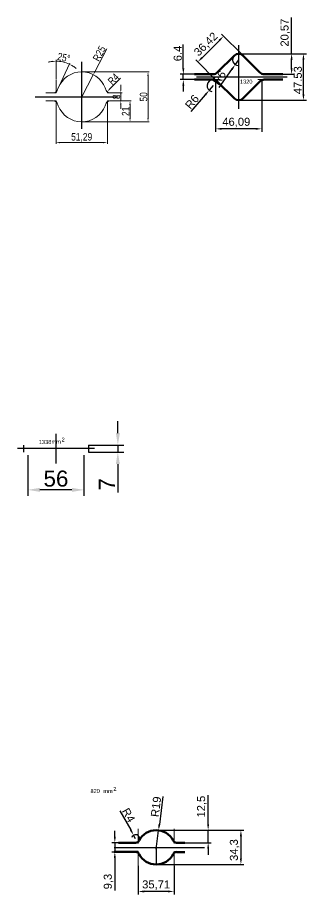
# Model space of a CAD drawing. Header units: millimetres. Extents: x -954 to 34898, y -2134 to 12006.
# Drawn here: x 4051 to 4340, y 6705 to 7581 of the extents above; entities that cross this region are included whole.
import ezdxf

# ---------------------------------------------------------------- set-up
doc = ezdxf.new("R2010")
doc.units = ezdxf.units.MM
doc.header["$LTSCALE"] = 3
for name, color, linetype, lineweight in [('контурная', 7, 'Continuous', 50), ('размерные', 7, 'Continuous', 25), ('тонкая', 7, 'Continuous', 20), ('тонкий', 7, 'Continuous', 20)]:
    doc.layers.add(name, color=color, linetype=linetype, lineweight=lineweight)
doc.layers.add('осевая', color=4, linetype='Continuous')
doc.styles.add('s1v4', font='arial.ttf', dxfattribs={"height": 4})
doc.styles.add('s3v2.5', font='arial.ttf', dxfattribs={"width": 0.8, "height": 7.5})
doc.styles.get("Standard").update_dxf_attribs({"font": 'arial.ttf'})
doc.dimstyles.new('s2v4', dxfattribs={"dimtxt": 8, "dimasz": 6, "dimexe": 3, "dimexo": 0, "dimgap": 1.5, "dimtad": 1, "dimtxsty": 'Standard', "dimcen": 2.5, "dimadec": 0, "dimazin": 0, "dimtfac": 1, "dimtmove": 0, "dimatfit": 3, "dimfxl": 1, "dimarcsym": 0})
doc.dimstyles.new('s3v2.5', dxfattribs={"dimtxt": 7.5, "dimasz": 4, "dimexe": 1.25, "dimexo": 0.625, "dimtad": 1, "dimtxsty": 's3v2.5', "dimcen": 1.5, "dimclrd": 6, "dimclre": 256, "dimclrt": 1, "dimadec": 0, "dimazin": 0, "dimtfac": 1, "dimtmove": 0, "dimatfit": 3, "dimfxl": 1, "dimlwd": -1, "dimlwe": -1, "dimarcsym": 0})
doc.dimstyles.new('s4v4', dxfattribs={"dimtxt": 16, "dimasz": 12, "dimexe": 6, "dimexo": 0, "dimgap": 3, "dimtad": 1, "dimtxsty": 'Standard', "dimcen": 2.5, "dimadec": 0, "dimazin": 0, "dimtfac": 1, "dimtmove": 0, "dimatfit": 3, "dimfxl": 1, "dimarcsym": 0})

# ---------------------------------------------------------------- blocks, each defined once
blk = doc.blocks.new('*D477')
at = {"layer": 'Defpoints', "color": 0, "transparency": 16777216}
for p in [(4256.94, 7562.68), (4276.43, 7543.19), (4250.68, 7517.44)]:
    blk.add_point(p, dxfattribs=at)
at = {"layer": 'тонкий', "color": 0, "lineweight": -2, "transparency": 16777216}
for p, q in [((4235.43, 7541.17), (4252.7, 7558.43)), ((4276.43, 7543.19), (4254.82, 7564.8)), ((4250.68, 7517.44), (4229.07, 7539.05))]:
    blk.add_line(p, q, dxfattribs=at)
at = {"layer": 'тонкий', "color": 0, "transparency": 16777216}
for points in [[(4251.99, 7559.14), (4253.4, 7557.73), (4256.94, 7562.68)], [(4234.73, 7541.88), (4236.14, 7540.46), (4231.19, 7536.93)]]:
    blk.add_solid(points, dxfattribs=at)
at = {"layer": 'тонкий', "color": 0, "transparency": 16777216, "insert": (4239.6, 7554.26), "char_height": 8, "attachment_point": 5, "rotation": 45}
blk.add_mtext('36,42', dxfattribs=at)
blk = doc.blocks.new('*D337')
at = {"layer": 'Defpoints', "color": 0, "transparency": 16777216}
for p in [(4271.97, 7545.16), (4336.69, 7545.16), (4271.97, 7498.63)]:
    blk.add_point(p, dxfattribs=at)
at = {"layer": 'тонкий', "color": 0, "lineweight": -2, "transparency": 16777216}
for p, q in [((4271.97, 7545.16), (4339.69, 7545.16)), ((4336.69, 7504.63), (4336.69, 7539.16)), ((4271.97, 7498.63), (4339.69, 7498.63))]:
    blk.add_line(p, q, dxfattribs=at)
at = {"layer": 'тонкий', "color": 0, "transparency": 16777216}
for points in [[(4335.69, 7539.16), (4337.69, 7539.16), (4336.69, 7545.16)], [(4335.69, 7504.63), (4337.69, 7504.63), (4336.69, 7498.63)]]:
    blk.add_solid(points, dxfattribs=at)
at = {"layer": 'тонкий', "color": 0, "transparency": 16777216, "insert": (4331.1, 7518.65), "char_height": 8, "attachment_point": 5, "rotation": 90}
blk.add_mtext('47.53', dxfattribs=at)
blk = doc.blocks.new('*D478')
at = {"layer": 'Defpoints', "color": 0, "transparency": 16777216}
for p in [(4307.88, 7545.16), (4324.86, 7545.16), (4316, 7524.59)]:
    blk.add_point(p, dxfattribs=at)
at = {"layer": 'тонкий', "color": 0, "lineweight": -2, "transparency": 16777216}
for p, q in [((4324.86, 7545.16), (4324.86, 7581.29)), ((4307.88, 7545.16), (4327.86, 7545.16)), ((4324.86, 7530.59), (4324.86, 7539.16)), ((4316, 7524.59), (4327.86, 7524.59))]:
    blk.add_line(p, q, dxfattribs=at)
at = {"layer": 'тонкий', "color": 0, "transparency": 16777216}
for points in [[(4323.86, 7539.16), (4325.86, 7539.16), (4324.86, 7545.16)], [(4323.86, 7530.59), (4325.86, 7530.59), (4324.86, 7524.59)]]:
    blk.add_solid(points, dxfattribs=at)
at = {"layer": 'тонкий', "color": 0, "transparency": 16777216, "insert": (4318.56, 7566.22), "char_height": 8, "attachment_point": 5, "rotation": 90}
blk.add_mtext('20,57', dxfattribs=at)
blk = doc.blocks.new('*D338')
at = {"layer": 'Defpoints', "color": 0, "transparency": 16777216}
for p in [(4248.92, 7519.19), (4295.02, 7519.19), (4248.92, 7470.02)]:
    blk.add_point(p, dxfattribs=at)
at = {"layer": 'тонкий', "color": 0, "lineweight": -2, "transparency": 16777216}
for p, q in [((4248.92, 7519.19), (4248.92, 7467.02)), ((4295.02, 7519.19), (4295.02, 7467.02)), ((4289.02, 7470.02), (4254.92, 7470.02))]:
    blk.add_line(p, q, dxfattribs=at)
at = {"layer": 'тонкий', "color": 0, "transparency": 16777216}
for points in [[(4254.92, 7471.02), (4254.92, 7469.02), (4248.92, 7470.02)], [(4289.02, 7471.02), (4289.02, 7469.02), (4295.02, 7470.02)]]:
    blk.add_solid(points, dxfattribs=at)
at = {"layer": 'тонкий', "color": 0, "transparency": 16777216, "insert": (4269.61, 7476.33), "char_height": 8, "attachment_point": 5}
blk.add_mtext('46,09', dxfattribs=at)
blk = doc.blocks.new('*D479')
at = {"layer": 'Defpoints', "color": 0, "transparency": 16777216}
for p in [(4216.72, 7524.59), (4227.94, 7524.59), (4227.94, 7519.19)]:
    blk.add_point(p, dxfattribs=at)
at = {"layer": 'тонкий', "color": 0, "lineweight": -2, "transparency": 16777216}
for p, q in [((4216.72, 7530.59), (4216.72, 7554.17)), ((4227.94, 7524.59), (4213.72, 7524.59)), ((4216.72, 7519.19), (4216.72, 7524.59)), ((4227.94, 7519.19), (4213.72, 7519.19)), ((4216.72, 7513.19), (4216.72, 7507.19))]:
    blk.add_line(p, q, dxfattribs=at)
at = {"layer": 'тонкий', "color": 0, "transparency": 16777216}
for points in [[(4215.72, 7530.59), (4217.72, 7530.59), (4216.72, 7524.59)], [(4215.72, 7513.19), (4217.72, 7513.19), (4216.72, 7519.19)]]:
    blk.add_solid(points, dxfattribs=at)
at = {"layer": 'тонкий', "color": 0, "transparency": 16777216, "insert": (4211.13, 7545.38), "char_height": 8, "attachment_point": 5, "rotation": 90}
blk.add_mtext('6.4', dxfattribs=at)
blk = doc.blocks.new('*D480')
at = {"layer": 'Defpoints', "color": 0, "transparency": 16777216}
for p in [(4268.55, 7534.23), (4271.97, 7539.16)]:
    blk.add_point(p, dxfattribs=at)
at = {"layer": 'тонкий', "color": 0, "lineweight": -2, "transparency": 16777216}
for p, q in [((4271.97, 7539.16), (4268.55, 7534.23)), ((4252.64, 7511.32), (4265.13, 7529.3))]:
    blk.add_line(p, q, dxfattribs=at)
blk.add_arc((4271.97, 7539.16), 6, 135, 263.87188, dxfattribs=at)
at = {"layer": 'тонкий', "color": 0, "transparency": 16777216}
blk.add_solid([(4264.31, 7529.87), (4265.95, 7528.73), (4268.55, 7534.23)], dxfattribs=at)
at = {"layer": 'тонкий', "color": 0, "transparency": 16777216, "insert": (4252.59, 7521.03), "char_height": 8, "attachment_point": 5, "rotation": 55.22399}
blk.add_mtext('R6', dxfattribs=at)
blk = doc.blocks.new('*D481')
at = {"layer": 'Defpoints', "color": 0, "transparency": 16777216}
for p in [(4242.57, 7508.61), (4246.44, 7513.19)]:
    blk.add_point(p, dxfattribs=at)
at = {"layer": 'тонкий', "color": 0, "lineweight": -2, "transparency": 16777216}
for p, q in [((4246.44, 7513.19), (4242.57, 7508.61)), ((4224.59, 7487.28), (4238.7, 7504.02))]:
    blk.add_line(p, q, dxfattribs=at)
blk.add_arc((4246.44, 7513.19), 6, 90, 258.5084, dxfattribs=at)
at = {"layer": 'тонкий', "color": 0, "transparency": 16777216}
blk.add_solid([(4237.94, 7504.66), (4239.47, 7503.37), (4242.57, 7508.61)], dxfattribs=at)
at = {"layer": 'тонкий', "color": 0, "transparency": 16777216, "insert": (4225.44, 7496.96), "char_height": 8, "attachment_point": 5, "rotation": 49.86051}
blk.add_mtext('R6', dxfattribs=at)
blk = doc.blocks.new('*D450')
at = {"layer": 'Defpoints', "color": 0, "transparency": 16777216}
for p in [(4148.3, 6756.29), (4154.76, 6756.29), (4149.07, 6746.99)]:
    blk.add_point(p, dxfattribs=at)
at = {"layer": 'тонкий', "color": 0, "lineweight": -2, "transparency": 16777216}
for p, q in [((4148.3, 6762.29), (4148.3, 6768.29)), ((4154.76, 6756.29), (4145.3, 6756.29)), ((4148.3, 6756.29), (4148.3, 6746.99)), ((4149.07, 6746.99), (4145.3, 6746.99)), ((4148.3, 6740.99), (4148.3, 6708.63))]:
    blk.add_line(p, q, dxfattribs=at)
at = {"layer": 'тонкий', "color": 0, "transparency": 16777216}
for points in [[(4147.3, 6762.29), (4149.3, 6762.29), (4148.3, 6756.29)], [(4147.3, 6740.99), (4149.3, 6740.99), (4148.3, 6746.99)]]:
    blk.add_solid(points, dxfattribs=at)
at = {"layer": 'тонкий', "color": 0, "transparency": 16777216, "insert": (4141.99, 6717.42), "char_height": 8, "attachment_point": 5, "rotation": 90}
blk.add_mtext('9,3', dxfattribs=at)
blk = doc.blocks.new('*D451')
at = {"layer": 'Defpoints', "color": 0, "transparency": 16777216}
for p in [(4189.56, 6768.79), (4241.52, 6768.79), (4214.02, 6756.29)]:
    blk.add_point(p, dxfattribs=at)
at = {"layer": 'тонкий', "color": 0, "lineweight": -2, "transparency": 16777216}
for p, q in [((4241.52, 6774.79), (4241.52, 6803.88)), ((4189.56, 6768.79), (4244.52, 6768.79)), ((4241.52, 6756.29), (4241.52, 6768.79)), ((4214.02, 6756.29), (4244.52, 6756.29)), ((4241.52, 6750.29), (4241.52, 6744.29))]:
    blk.add_line(p, q, dxfattribs=at)
at = {"layer": 'тонкий', "color": 0, "transparency": 16777216}
for points in [[(4240.52, 6774.79), (4242.52, 6774.79), (4241.52, 6768.79)], [(4240.52, 6750.29), (4242.52, 6750.29), (4241.52, 6756.29)]]:
    blk.add_solid(points, dxfattribs=at)
at = {"layer": 'тонкий', "color": 0, "transparency": 16777216, "insert": (4235.21, 6792.34), "char_height": 8, "attachment_point": 5, "rotation": 90}
blk.add_mtext('12,5', dxfattribs=at)
blk = doc.blocks.new('*D329')
at = {"layer": 'Defpoints', "color": 0, "transparency": 16777216}
for p in [(4217.22, 6768.79), (4189.56, 6734.49), (4274.26, 6734.49)]:
    blk.add_point(p, dxfattribs=at)
at = {"layer": 'тонкий', "color": 0, "lineweight": -2, "transparency": 16777216}
for p, q in [((4217.22, 6768.79), (4277.26, 6768.79)), ((4274.26, 6762.79), (4274.26, 6740.49)), ((4189.56, 6734.49), (4277.26, 6734.49))]:
    blk.add_line(p, q, dxfattribs=at)
at = {"layer": 'тонкий', "color": 0, "transparency": 16777216}
for points in [[(4273.26, 6762.79), (4275.26, 6762.79), (4274.26, 6768.79)], [(4273.26, 6740.49), (4275.26, 6740.49), (4274.26, 6734.49)]]:
    blk.add_solid(points, dxfattribs=at)
at = {"layer": 'тонкий', "color": 0, "transparency": 16777216, "insert": (4267.95, 6748.95), "char_height": 8, "attachment_point": 5, "rotation": 90}
blk.add_mtext('34,3', dxfattribs=at)
blk = doc.blocks.new('*D349')
at = {"layer": 'Defpoints', "color": 0, "transparency": 16777216}
for p in [(4171.7, 6733.14), (4207.41, 6733.14), (4171.7, 6707.54)]:
    blk.add_point(p, dxfattribs=at)
at = {"layer": 'тонкий', "color": 0, "lineweight": -2, "transparency": 16777216}
for p, q in [((4171.7, 6733.14), (4171.7, 6704.54)), ((4207.41, 6733.14), (4207.41, 6704.54)), ((4201.41, 6707.54), (4177.7, 6707.54))]:
    blk.add_line(p, q, dxfattribs=at)
at = {"layer": 'тонкий', "color": 0, "transparency": 16777216}
for points in [[(4177.7, 6708.54), (4177.7, 6706.54), (4171.7, 6707.54)], [(4201.41, 6708.54), (4201.41, 6706.54), (4207.41, 6707.54)]]:
    blk.add_solid(points, dxfattribs=at)
at = {"layer": 'тонкий', "color": 0, "transparency": 16777216, "insert": (4189.56, 6713.85), "char_height": 8, "attachment_point": 5}
blk.add_mtext('35,71', dxfattribs=at)
blk = doc.blocks.new('*D350')
at = {"layer": 'Defpoints', "color": 0, "transparency": 16777216}
for p in [(4192.01, 6768.63), (4189.56, 6749.79)]:
    blk.add_point(p, dxfattribs=at)
at = {"layer": 'тонкий', "color": 0, "lineweight": -2, "transparency": 16777216}
for p, q in [((4196.41, 6802.48), (4192.78, 6774.58)), ((4189.56, 6749.79), (4192.01, 6768.63))]:
    blk.add_line(p, q, dxfattribs=at)
at = {"layer": 'тонкий', "color": 0, "transparency": 16777216}
blk.add_solid([(4191.79, 6774.71), (4193.77, 6774.45), (4192.01, 6768.63)], dxfattribs=at)
at = {"layer": 'тонкий', "color": 0, "transparency": 16777216, "insert": (4189.44, 6792.23), "char_height": 8, "attachment_point": 5, "rotation": 82.59341}
blk.add_mtext('R19', dxfattribs=at)
blk = doc.blocks.new('*D351')
at = {"layer": 'Defpoints', "color": 0, "transparency": 16777216}
for p in [(4167.12, 6763.77), (4169.1, 6760.29)]:
    blk.add_point(p, dxfattribs=at)
at = {"layer": 'тонкий', "color": 0, "lineweight": -2, "transparency": 16777216}
for p, q in [((4153.35, 6788), (4164.16, 6768.99)), ((4169.1, 6760.29), (4167.12, 6763.77))]:
    blk.add_line(p, q, dxfattribs=at)
blk.add_arc((4169.1, 6760.29), 4, 332.83711, 162.57841, dxfattribs=at)
at = {"layer": 'тонкий', "color": 0, "transparency": 16777216}
blk.add_solid([(4165.03, 6769.48), (4163.29, 6768.49), (4167.12, 6763.77)], dxfattribs=at)
at = {"layer": 'тонкий', "color": 0, "transparency": 16777216, "insert": (4162.05, 6783.82), "char_height": 8, "attachment_point": 5, "rotation": 299.60657}
blk.add_mtext('R4', dxfattribs=at)
blk = doc.blocks.new('*D2033')
at = {"layer": 'Defpoints', "color": 0, "transparency": 16777216}
for p in [(4089.57, 7498), (4140.86, 7498), (4089.57, 7456.23)]:
    blk.add_point(p, dxfattribs=at)
at = {"layer": 'тонкая', "transparency": 16777216}
for p, q in [((4089.57, 7497.38), (4089.57, 7454.98)), ((4140.86, 7497.38), (4140.86, 7454.98))]:
    blk.add_line(p, q, dxfattribs=at)
at = {"layer": 'тонкая', "color": 6, "transparency": 16777216}
blk.add_line((4136.86, 7456.23), (4093.57, 7456.23), dxfattribs=at)
for points in [[(4093.57, 7456.9), (4093.57, 7455.56), (4089.57, 7456.23)], [(4136.86, 7456.9), (4136.86, 7455.56), (4140.86, 7456.23)]]:
    blk.add_solid(points, dxfattribs=at)
at = {"layer": 'тонкая', "color": 1, "transparency": 16777216, "insert": (4115.21, 7461.36), "char_height": 7.5, "attachment_point": 5, "style": 's3v2.5'}
blk.add_mtext('51,29', dxfattribs=at)
blk = doc.blocks.new('*D2034')
at = {"layer": 'Defpoints', "color": 0, "transparency": 16777216}
for p in [(4151.12, 7498), (4163.5, 7498), (4115.21, 7477)]:
    blk.add_point(p, dxfattribs=at)
at = {"layer": 'тонкая', "transparency": 16777216}
for p, q in [((4151.75, 7498), (4164.75, 7498)), ((4115.84, 7477), (4164.75, 7477))]:
    blk.add_line(p, q, dxfattribs=at)
at = {"layer": 'тонкая', "color": 6, "transparency": 16777216}
blk.add_line((4163.5, 7481), (4163.5, 7494), dxfattribs=at)
for points in [[(4162.84, 7494), (4164.17, 7494), (4163.5, 7498)], [(4162.84, 7481), (4164.17, 7481), (4163.5, 7477)]]:
    blk.add_solid(points, dxfattribs=at)
at = {"layer": 'тонкая', "color": 1, "transparency": 16777216, "insert": (4159.11, 7487.5), "char_height": 7.5, "attachment_point": 5, "rotation": 90, "style": 's3v2.5'}
blk.add_mtext('21', dxfattribs=at)
blk = doc.blocks.new('*D2035')
at = {"layer": 'Defpoints', "color": 0, "transparency": 16777216}
for p in [(4115.21, 7527), (4181.48, 7527), (4115.21, 7477)]:
    blk.add_point(p, dxfattribs=at)
at = {"layer": 'тонкая', "transparency": 16777216}
for p, q in [((4115.84, 7527), (4182.73, 7527)), ((4115.84, 7477), (4182.73, 7477))]:
    blk.add_line(p, q, dxfattribs=at)
at = {"layer": 'тонкая', "color": 6, "transparency": 16777216}
blk.add_line((4181.48, 7481), (4181.48, 7523), dxfattribs=at)
for points in [[(4180.81, 7523), (4182.15, 7523), (4181.48, 7527)], [(4180.81, 7481), (4182.15, 7481), (4181.48, 7477)]]:
    blk.add_solid(points, dxfattribs=at)
at = {"layer": 'тонкая', "color": 1, "transparency": 16777216, "insert": (4177.03, 7502), "char_height": 7.5, "attachment_point": 5, "rotation": 90, "style": 's3v2.5'}
blk.add_mtext('50', dxfattribs=at)
blk = doc.blocks.new('*D2036')
at = {"layer": 'Defpoints', "color": 0, "transparency": 16777216}
for p in [(4147.26, 7506), (4154.29, 7506), (4147.26, 7498)]:
    blk.add_point(p, dxfattribs=at)
at = {"layer": 'тонкая', "color": 6, "transparency": 16777216}
for p, q in [((4154.29, 7510), (4154.29, 7514)), ((4154.29, 7498), (4154.29, 7506)), ((4154.29, 7494), (4154.29, 7490))]:
    blk.add_line(p, q, dxfattribs=at)
at = {"layer": 'тонкая', "transparency": 16777216}
for p, q in [((4147.89, 7506), (4155.54, 7506)), ((4147.89, 7498), (4155.54, 7498))]:
    blk.add_line(p, q, dxfattribs=at)
at = {"layer": 'тонкая', "color": 6, "transparency": 16777216}
for points in [[(4153.62, 7510), (4154.96, 7510), (4154.29, 7506)], [(4153.62, 7494), (4154.96, 7494), (4154.29, 7498)]]:
    blk.add_solid(points, dxfattribs=at)
at = {"layer": 'тонкая', "color": 1, "transparency": 16777216, "insert": (4149.84, 7502), "char_height": 7.5, "attachment_point": 5, "rotation": 90, "style": 's3v2.5'}
blk.add_mtext('8', dxfattribs=at)
blk = doc.blocks.new('*D2037')
at = {"layer": 'Defpoints', "color": 0, "transparency": 16777216}
for p in [(4126.8, 7524.15), (4115.21, 7502)]:
    blk.add_point(p, dxfattribs=at)
at = {"layer": 'тонкая', "color": 6, "transparency": 16777216}
for p, q in [((4140.39, 7550.12), (4128.66, 7527.7)), ((4115.21, 7502), (4126.8, 7524.15))]:
    blk.add_line(p, q, dxfattribs=at)
blk.add_solid([(4128.07, 7528.01), (4129.25, 7527.39), (4126.8, 7524.15)], dxfattribs=at)
at = {"layer": 'тонкая', "color": 1, "transparency": 16777216, "insert": (4132.82, 7545.26), "char_height": 7.5, "attachment_point": 5, "rotation": 62.38129, "style": 's3v2.5'}
blk.add_mtext('R25', dxfattribs=at)
blk = doc.blocks.new('*D2038')
at = {"layer": 'Defpoints', "color": 0, "transparency": 16777216}
for p in [(4140.6, 7507.15), (4143.4, 7510)]:
    blk.add_point(p, dxfattribs=at)
at = {"layer": 'тонкая', "color": 6, "transparency": 16777216}
blk.add_line((4153.86, 7520.62), (4143.4, 7510), dxfattribs=at)
blk.add_solid([(4142.93, 7510.47), (4143.88, 7509.53), (4140.6, 7507.15)], dxfattribs=at)
at = {"layer": 'тонкая', "color": 1, "transparency": 16777216, "insert": (4146.92, 7519.81), "char_height": 7.5, "attachment_point": 5, "rotation": 45.45742, "style": 's3v2.5'}
blk.add_mtext('R4', dxfattribs=at)
blk = doc.blocks.new('*D2039')
at = {"layer": 'Defpoints', "color": 0, "transparency": 16777216}
for p in [(4098.64, 7536.3), (4089.57, 7519.15), (4089.57, 7506), (4090.65, 7508.31), (4091.83, 7510.86)]:
    blk.add_point(p, dxfattribs=at)
at = {"layer": 'тонкая', "transparency": 16777216}
for p, q in [((4089.57, 7519.78), (4089.57, 7538.87)), ((4092.1, 7511.42), (4103.46, 7535.79))]:
    blk.add_line(p, q, dxfattribs=at)
at = {"layer": 'тонкая', "color": 6, "transparency": 16777216}
for start, end in [(97.25243, 104.50486), (65, 90), (50.49514, 57.74757)]:
    blk.add_arc((4089.57, 7506), 31.62, start, end, dxfattribs=at)
for points in [[(4085.54, 7538.04), (4085.62, 7536.71), (4089.57, 7537.62)], [(4106.13, 7532.16), (4106.76, 7533.33), (4102.93, 7534.66)]]:
    blk.add_solid(points, dxfattribs=at)
at = {"layer": 'тонкая', "color": 1, "transparency": 16777216, "insert": (4097.38, 7541.22), "char_height": 7.5, "attachment_point": 5, "rotation": 347.5, "style": 's3v2.5'}
blk.add_mtext('25°', dxfattribs=at)
blk = doc.blocks.new('*D2056')
at = {"layer": 'Defpoints', "color": 0, "transparency": 16777216}
for p in [(4061.49, 7143.68), (4117.49, 7143.68), (4061.49, 7109.05)]:
    blk.add_point(p, dxfattribs=at)
at = {"layer": 'размерные', "color": 0, "lineweight": -2, "transparency": 16777216}
for p, q in [((4061.49, 7143.68), (4061.49, 7103.05)), ((4117.49, 7143.68), (4117.49, 7103.05)), ((4105.49, 7109.05), (4073.49, 7109.05))]:
    blk.add_line(p, q, dxfattribs=at)
at = {"layer": 'размерные', "color": 0, "transparency": 16777216}
for points in [[(4073.49, 7111.05), (4073.49, 7107.05), (4061.49, 7109.05)], [(4105.49, 7111.05), (4105.49, 7107.05), (4117.49, 7109.05)]]:
    blk.add_solid(points, dxfattribs=at)
at = {"layer": 'размерные', "color": 0, "transparency": 16777216, "insert": (4089.49, 7120.22), "char_height": 16, "attachment_point": 5}
blk.add_mtext('56', dxfattribs=at)
blk = doc.blocks.new('*D2057')
at = {"layer": 'Defpoints', "color": 0, "transparency": 16777216}
for p in [(4121.99, 7153.77), (4121.99, 7146.77), (4151.31, 7146.77)]:
    blk.add_point(p, dxfattribs=at)
at = {"layer": 'размерные', "color": 0, "lineweight": -2, "transparency": 16777216}
for p, q in [((4151.31, 7165.77), (4151.31, 7177.77)), ((4121.99, 7153.77), (4157.31, 7153.77)), ((4121.99, 7146.77), (4157.31, 7146.77)), ((4151.31, 7153.77), (4151.31, 7146.77)), ((4151.31, 7134.77), (4151.31, 7106.41))]:
    blk.add_line(p, q, dxfattribs=at)
at = {"layer": 'размерные', "color": 0, "transparency": 16777216}
for points in [[(4149.31, 7165.77), (4153.31, 7165.77), (4151.31, 7153.77)], [(4149.31, 7134.77), (4153.31, 7134.77), (4151.31, 7146.77)]]:
    blk.add_solid(points, dxfattribs=at)
at = {"layer": 'размерные', "color": 0, "transparency": 16777216, "insert": (4140.31, 7114.59), "char_height": 16, "attachment_point": 5, "rotation": 90}
blk.add_mtext('7', dxfattribs=at)

msp = doc.modelspace()

# ---------------------------------------------------------------- linework, layer by layer
at = {"layer": 'контурная'}
for p, q in [((4250.679, 7526.35), (4267.731, 7543.401)), ((4276.216, 7543.401), (4293.267, 7526.35)), ((4246.436, 7524.593), (4227.943, 7524.593)), ((4297.51, 7524.593), (4316.002, 7524.593)), ((4246.438, 7519.193), (4227.943, 7519.193)), ((4250.681, 7517.435), (4267.728, 7500.388)), ((4276.213, 7500.388), (4293.261, 7517.435)), ((4297.503, 7519.193), (4316.002, 7519.193)), ((4169.096, 6756.292), (4152.132, 6756.292)), ((4209.96, 6756.292), (4218.082, 6756.292)), ((4147.518, 6746.992), (4171.78, 6746.992)), ((4209.96, 6746.991), (4218.082, 6746.991))]:
    msp.add_line(p, q, dxfattribs=at)
for centre, radius, start, end in [((4271.973, 7539.159), 6, 45, 135), ((4246.436, 7530.593), 6, 270, 315), ((4297.51, 7530.593), 6, 225, 270), ((4246.438, 7513.193), 6, 45, 90), ((4297.503, 7513.193), 6, 90, 135), ((4271.971, 7504.631), 6, 225, 315), ((4189.559, 6749.792), 19, 27.162888, 152.837112), ((4169.096, 6760.292), 4, 270, 332.837112), ((4210.023, 6760.292), 4, 207.162888, 270), ((4169.096, 6742.992), 4, 27.162888, 90), ((4189.559, 6753.492), 19, 207.162888, 332.837112), ((4210.023, 6742.992), 4, 90, 152.837112)]:
    msp.add_arc(centre, radius, start, end, dxfattribs=at)
at = {"layer": 'осевая'}
for p, q in [((4271.972, 7553.712), (4271.972, 7490.073)), ((4115.213, 7469.935), (4115.213, 7536.842)), ((4229.931, 7521.893), (4320.312, 7521.893)), ((4068.77, 7502.002), (4151.572, 7502.002)), ((4089.494, 7165.088), (4089.494, 7135.272)), ((4127.836, 7150.272), (4051.152, 7150.272)), ((4147.518, 6751.642), (4237.899, 6751.642)), ((4189.559, 6751.642), (4189.559, 6734.639))]:
    msp.add_line(p, q, dxfattribs=at)
at = {"layer": 'размерные'}
for p, q in [((4056.994, 7153.772), (4056.994, 7146.772)), ((4121.994, 7153.772), (4121.994, 7146.772))]:
    msp.add_line(p, q, dxfattribs=at)
at = {"layer": 'тонкая'}
for p, q in [((4089.57, 7506.002), (4089.57, 7519.154)), ((4246.438, 7519.193), (4253.568, 7519.193)), ((4297.503, 7519.193), (4291.118, 7519.193)), ((4087.022, 7506.002), (4079.302, 7506.002)), ((4087.659, 7506.002), (4089.57, 7506.002)), ((4089.57, 7506.002), (4090.263, 7507.487)), ((4090.647, 7508.311), (4091.834, 7510.858)), ((4139.78, 7508.311), (4138.592, 7510.858)), ((4140.857, 7506.002), (4140.164, 7507.487)), ((4142.768, 7506.002), (4140.857, 7506.002)), ((4143.405, 7506.002), (4151.124, 7506.002)), ((4087.022, 7498.002), (4079.302, 7498.002)), ((4087.659, 7498.002), (4089.57, 7498.002)), ((4089.57, 7498.002), (4090.263, 7496.516)), ((4140.857, 7498.002), (4140.164, 7496.516)), ((4142.768, 7498.002), (4140.857, 7498.002)), ((4143.405, 7498.002), (4151.124, 7498.002)), ((4090.647, 7495.692), (4091.834, 7493.146)), ((4139.78, 7495.692), (4138.592, 7493.146))]:
    msp.add_line(p, q, dxfattribs=at)
for centre, radius, start, end in [((4115.213, 7502.002), 25, 20.746455, 159.253545), ((4087.022, 7510.002), 4, 270, 335), ((4143.405, 7510.002), 4, 205, 270), ((4087.022, 7494.002), 4, 25, 90), ((4143.405, 7494.002), 4, 90, 155), ((4115.213, 7502.002), 25, 200.746455, 339.253545)]:
    msp.add_arc(centre, radius, start, end, dxfattribs=at)
at = {"layer": 'тонкий'}
for p, q in [((4171.704, 6755.503), (4171.704, 6770.139)), ((4207.414, 6755.503), (4207.414, 6770.139)), ((4171.704, 6747.78), (4171.704, 6733.145)), ((4207.414, 6747.78), (4207.414, 6733.145))]:
    msp.add_line(p, q, dxfattribs=at)

# ---------------------------------------------------------------- texts
at = {"layer": 'тонкая', "style": 's1v4'}
for s, p in [('1320', (4273.318, 7515.238)), ('1338', (4072.472, 7154.914)), ('mm', (4085.133, 7155.18)), ('2', (4095.203, 7157.324)), ('820', (4123.992, 6805.893)), ('mm', (4136.8, 6805.955)), ('2', (4146.87, 6808.1))]:
    msp.add_text(s, height=4, dxfattribs=at).set_placement(p)

# ---------------------------------------------------------------- dimensions: what is measured, and where the dimension line sits
at = {"layer": 'размерные'}
dim = msp.add_linear_dim(base=(4151.311, 7146.772), p1=(4121.994, 7153.772), p2=(4121.994, 7146.772), angle=90, dimstyle='s4v4', dxfattribs=at)
dim.commit()
dim.dimension.update_dxf_attribs({"geometry": '*D2057', "text_midpoint": (4140.311, 7114.594)})
dim = msp.add_linear_dim(base=(4061.494, 7109.051), p1=(4117.494, 7143.682), p2=(4061.494, 7143.682), dimstyle='s4v4', dxfattribs=at)
dim.commit()
dim.dimension.update_dxf_attribs({"geometry": '*D2056', "text_midpoint": (4089.494, 7120.22)})
at = {"layer": 'тонкая'}
for center, mpoint, picture, middle in [((4115.213, 7502.002), (4126.803, 7524.153), '*D2037', (4136.764, 7543.191)), ((4143.405, 7510.002), (4140.599, 7507.151), '*D2038', (4150.034, 7516.737))]:
    dim = msp.add_radius_dim(center=center, mpoint=mpoint, dimstyle='s3v2.5', dxfattribs=at)
    dim.commit()
    dim.dimension.update_dxf_attribs({"geometry": picture, "text_midpoint": middle, "dimtype": 164})
dim = msp.add_angular_dim_2l(base=(4098.639, 7536.295), line1=((4089.57, 7506.002), (4089.57, 7519.154)), line2=((4090.647, 7508.311), (4091.834, 7510.858)), dimstyle='s3v2.5', dxfattribs=at)
dim.commit()
dim.dimension.update_dxf_attribs({"geometry": '*D2039', "text_midpoint": (4097.378, 7541.223)})
for base, p1, p2, picture, middle in [((4181.48, 7527.002), (4115.213, 7477.002), (4115.213, 7527.002), '*D2035', (4177.026, 7502.002)), ((4154.291, 7506.002), (4147.265, 7498.002), (4147.265, 7506.002), '*D2036', (4149.836, 7502.002)), ((4163.504, 7498.002), (4115.213, 7477.002), (4151.124, 7498.002), '*D2034', (4159.113, 7487.502))]:
    dim = msp.add_linear_dim(base=base, p1=p1, p2=p2, angle=90, dimstyle='s3v2.5', dxfattribs=at)
    dim.commit()
    dim.dimension.update_dxf_attribs({"geometry": picture, "text_midpoint": middle})
dim = msp.add_linear_dim(base=(4089.57, 7456.23), p1=(4140.857, 7498.002), p2=(4089.57, 7498.002), dimstyle='s3v2.5', dxfattribs=at)
dim.commit()
dim.dimension.update_dxf_attribs({"geometry": '*D2033', "text_midpoint": (4115.213, 7461.362)})
at = {"layer": 'тонкий'}
for base, p1, p2, picture, middle in [((4324.864, 7545.159), (4316.002, 7524.593), (4307.877, 7545.159), '*D478', (4324.864, 7566.225)), ((4241.516, 6768.792), (4214.021, 6756.292), (4189.559, 6768.792), '*D451', (4241.516, 6792.335)), ((4274.257, 6734.492), (4217.218, 6768.792), (4189.559, 6734.492), '*D329', (4274.257, 6748.95)), ((4148.299, 6756.292), (4149.069, 6746.992), (4154.762, 6756.292), '*D450', (4148.299, 6717.415))]:
    dim = msp.add_linear_dim(base=base, p1=p1, p2=p2, angle=90, dimstyle='s2v4', dxfattribs=at)
    dim.commit()
    dim.dimension.update_dxf_attribs({"geometry": picture, "text_midpoint": middle, "dimtype": 160})
dim = msp.add_aligned_dim(p1=(4250.681, 7517.435), p2=(4276.432, 7543.186), distance=27.565, dimstyle='s2v4', dxfattribs=at)
dim.commit()
dim.dimension.update_dxf_attribs({"geometry": '*D477', "text_midpoint": (4239.605, 7554.262)})
for base, p1, p2, text, picture, middle in [((4216.716, 7524.593), (4227.943, 7519.193), (4227.943, 7524.593), '6.4', '*D479', (4216.716, 7545.38)), ((4336.685, 7545.159), (4271.972, 7498.631), (4271.972, 7545.159), '47.53', '*D337', (4336.685, 7518.649))]:
    dim = msp.add_linear_dim(base=base, p1=p1, p2=p2, angle=90, text=text, dimstyle='s2v4', dxfattribs=at)
    dim.commit()
    dim.dimension.update_dxf_attribs({"geometry": picture, "text_midpoint": middle, "dimtype": 160})
for center, mpoint, picture, middle in [((4271.973, 7539.159), (4268.551, 7534.23), '*D480', (4252.586, 7521.031)), ((4246.438, 7513.193), (4242.571, 7508.606), '*D481', (4225.442, 7496.956)), ((4189.559, 6749.792), (4192.009, 6768.633), '*D350', (4189.444, 6792.227)), ((4169.096, 6760.292), (4167.12, 6763.769), '*D351', (4162.054, 6783.818))]:
    dim = msp.add_radius_dim(center=center, mpoint=mpoint, dimstyle='s2v4', dxfattribs=at)
    dim.commit()
    dim.dimension.update_dxf_attribs({"geometry": picture, "text_midpoint": middle})
dim = msp.add_linear_dim(base=(4248.924, 7470.018), p1=(4295.018, 7519.193), p2=(4248.924, 7519.193), dimstyle='s2v4', dxfattribs=at)
dim.commit()
dim.dimension.update_dxf_attribs({"geometry": '*D338', "text_midpoint": (4269.61, 7470.018), "dimtype": 160})
dim = msp.add_linear_dim(base=(4171.704, 6707.539), p1=(4207.414, 6733.145), p2=(4171.704, 6733.145), dimstyle='s2v4', dxfattribs=at)
dim.commit()
dim.dimension.update_dxf_attribs({"geometry": '*D349', "text_midpoint": (4189.559, 6713.846)})

doc.saveas('drawing.dxf')
